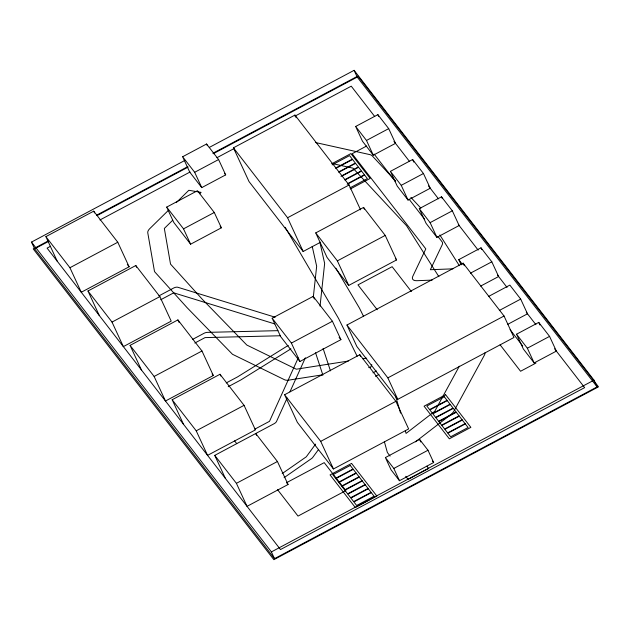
<?xml version="1.0" encoding="UTF-8"?>
<svg xmlns="http://www.w3.org/2000/svg" width="630" height="630" viewBox="0 0 630 630"><rect width="100%" height="100%" fill="white"/><g stroke="black" fill="none" stroke-linecap="round" stroke-linejoin="round"><path stroke-width="0.94" d="M313.275 297.454L316.662 266.238L312.204 246.354M320.04 306.125L324.647 263.466L319.922 242.314M298.211 357.966L269.498 421.328L254.811 429.148M287.099 398.121L276.538 421.423A4.276 2.118 -24.8 0 1 274.05 423.738L214.751 455.372L225.382 478.375M289.942 391.844L305.377 357.777M371.81 364.675L370.621 367.298L368.7 367.597M459.333 366.188L434.787 411.264L406.066 433.416L405.31 430.644M315.599 444.103L306.298 456.797L282.193 473.579M318.575 449.45L312.787 457.356A4.276 2.118 -24.8 0 1 311.44 458.624L284.091 477.658M168.604 210.152L149.767 228.643A8.757 4.339 -24.8 0 0 147.774 232.809L154.405 270.979A8.757 4.339 -24.8 0 0 154.941 272.081L187.126 307.708L232.494 354.288L284.547 379.748A8.757 4.339 -24.8 0 0 288.847 380.111L322.521 374.834M176.282 202.616L188.843 190.284L201.088 192.378L199.702 193.741M172.659 220.287L164.335 228.454L170.525 264.104L202.183 299.155L246.81 345.043L296.305 369.204L348.382 361.045M415.461 441.843L450.481 414.831A11.671 5.78 -24.8 0 0 454.017 410.941L484.305 355.32A11.671 5.78 -24.8 0 0 485.005 352.753M288.241 345.413L237.471 376.945L226.257 382.914M290.934 348.847L240.841 379.953L228.21 386.702M182.637 156.744L206.561 144.01L218.594 159.547L225.682 174.88L201.757 187.622L189.724 172.084L182.637 156.744L194.67 172.281L201.757 187.622M209.278 147.436L354.099 70.332L593.995 380.158L597.114 386.907L274.515 558.66L34.618 248.834L31.5 242.085L184.992 160.366M45.872 236.644L93.712 211.168L117.778 242.243L129.119 266.789L81.27 292.257L69.93 267.718L45.872 236.644L57.212 261.182M47.99 241.054L33.233 248.913L273.853 559.668L598.5 386.828L357.879 76.065L212.916 153.248M96.603 215.177L187.748 166.651M34.618 248.834L48.494 241.448M97.059 215.594L188.11 167.115M213.263 153.72L357.218 77.081L597.114 386.907M320.497 242.266L303.164 251.488L249.023 181.566L233.431 147.829L294.95 115.077L349.083 184.999L360.573 209.861M50.557 246.267L47.092 248.118L280.492 549.549L584.64 387.623L554.558 348.776M99.95 219.972L190.071 171.998M216.933 157.697L234.258 148.467M294.919 116.172L351.241 86.184L374.7 116.487M194.67 172.281L218.594 159.547M166.69 207.105L197.442 190.725L214.287 212.483L221.374 227.816L190.614 244.196L173.778 222.437L166.69 207.105L183.527 228.855L190.614 244.196M69.93 267.718L117.778 242.243M355.659 126.472L377.874 114.644L388.702 128.63L395.506 143.356L373.291 155.185L362.463 141.199L355.659 126.472L366.487 140.459L373.291 155.185M183.527 228.855L214.287 212.483M366.487 140.459L388.702 128.63M87.964 291.005L135.804 265.529L159.87 296.604L171.21 321.142L123.362 346.618L112.022 322.08L87.964 291.005L99.304 315.543M331.947 163.666L350.894 153.586L370.141 178.44L350.335 188.984M366.66 146.002L352.139 153.728L425.817 248.889L412.721 276.483A8.757 4.339 -24.8 0 0 416.769 280.712L432.156 280.106M332.136 164.887L349.563 155.61L352.327 159.177L335.735 168.013M335.971 168.328L352.572 159.492L355.336 163.068L338.735 171.903M338.979 172.21L355.58 163.375L358.344 166.95L340.917 176.227M341.988 176.093L358.588 167.257L361.352 170.832L344.752 179.668M344.996 179.983L361.596 171.147L364.361 174.715L347.76 183.558M347.169 184.306L364.605 175.03L367.369 178.605L349.941 187.882M233.431 147.829L287.571 217.744L349.083 184.999M390.411 171.36L412.626 159.532L423.454 173.518L430.259 188.244L408.043 200.064L397.215 186.086L390.411 171.36L401.239 185.338L408.043 200.064M158.91 295.887L173.589 288.067A4.276 2.118 -24.8 0 1 177.88 287.28L275.16 317.213M112.022 322.08L159.87 296.604M160.744 299.738L173.722 292.832L274.806 323.93M401.239 185.338L423.454 173.518M315.724 232.911L363.565 207.435L385.221 235.407L396.561 259.946L348.721 285.421L327.065 257.45L315.724 232.911L337.381 260.875L348.721 285.421M130.071 345.382L177.912 319.914L201.978 350.989L213.318 375.527L165.47 401.003L154.13 376.457L130.071 345.382L141.411 369.928M419.289 208.656L441.504 196.828L452.332 210.814L459.136 225.532L436.921 237.36L426.093 223.374L419.289 208.656L430.117 222.634L436.921 237.36M337.381 260.875L385.221 235.407M192.741 339.318L204.025 333.301A4.276 2.118 -24.8 0 1 207.239 332.38L277.925 330.655M194.82 343.035L205.018 337.609L280.208 335.766M430.117 222.634L452.332 210.814M154.13 376.457L201.978 350.989M272.16 318.221L313.165 296.384L332.412 321.245L340.917 339.657L299.911 361.486L280.665 336.625L272.16 318.221L291.406 343.082L299.911 361.486M172.163 399.743L220.004 374.275L244.07 405.35L255.41 429.888L207.561 455.364L196.221 430.818L172.163 399.743L183.503 424.289M291.406 343.082L332.412 321.245M461.176 264.844L458.774 259.647L480.989 247.818L491.817 261.804L498.621 276.523L480.674 286.075M346.941 325.033L463.137 263.175L504.039 316.008L513.962 337.475L397.766 399.341L356.863 346.508L346.941 325.033L387.852 377.866L397.766 399.341M470.452 273.176L491.817 261.804M196.221 430.818L244.07 405.35M284.602 394.742L359.785 354.721L395.876 401.334L408.634 428.943L333.451 468.964L297.36 422.352L284.602 394.742L320.702 441.362L333.451 468.964M488.502 296.478L509.859 285.106L520.687 299.092L527.491 313.819L507.843 324.277M372.991 372.81L376.433 370.983M375.464 376.323L378.913 374.488M499.33 310.464L520.687 299.092M387.852 377.866L504.039 316.008M236.407 483.336L277.42 461.506L288.052 484.517L247.039 506.347L236.407 483.336L214.751 455.372M516.521 334.223L538.737 322.402L549.565 336.381L556.369 351.107L534.153 362.935L523.325 348.949L516.521 334.223L527.349 348.209L534.153 362.935M320.702 441.362L395.876 401.334M527.349 348.209L549.565 336.381M286.611 482.659L324.206 462.64L345.862 490.613L298.014 516.08L277.562 489.667M535.949 363.077L520.569 371.259L500.086 344.799M385.395 457.561L419.564 439.37L427.99 450.245L433.66 462.514L399.483 480.714L391.065 469.838L385.395 457.561L393.813 468.444L399.483 480.714M393.813 468.444L427.99 450.245M31.5 242.085L271.396 551.912L593.995 380.158M362.849 358.777L366.707 358.171M452.923 268.837L430.361 269.719L442.181 244.826A8.757 4.339 -24.8 0 0 442.11 241.881L437.897 236.439M315.402 142.506L369.739 154.586A11.671 5.78 -24.8 0 1 372.243 155.878L395.561 180.936M332.049 163.501L352.973 168.155L406.531 225.713L438.874 276.68M410.878 197.395L420.872 208.136M393.947 141.348L409.587 161.548M428.455 185.913L438.464 198.836M458.317 224.477L478.162 250.11M497.416 274.971L507.04 287.406M526.286 312.26L535.917 324.694M458.774 259.647L462.381 264.309M374.133 154.09L395.191 181.282M409.027 199.151L424.667 219.35M510.087 329.671L522.719 345.98M395.356 258.394L396.561 259.946M411.382 291.556L392.136 266.695L357.958 284.886L377.212 309.747M224.477 173.329L225.682 174.88M339.113 337.326L340.917 339.657M432.456 460.963L433.66 462.514M426.849 466.184L428.628 468.484L408.122 479.406L405.72 476.296M220.169 226.264L221.374 227.816M390.08 456.096L387.363 452.505L384.379 441.709M127.307 264.458L129.119 266.789M212.113 373.976L213.318 375.527M277.42 461.506L255.764 433.534L256.583 435.306M286.847 482.958L288.052 484.517M234.596 440.874L236.715 443.615M439.85 234.951L459.349 265.679M335.845 268.167L359.517 308.212L363.471 316.228M285.193 227.328L338.538 318.418L357.147 356.249M538.737 322.402L539.934 324.993M480.989 247.818L481.785 249.551M441.504 196.828L442.307 198.56M463.137 263.175L464.326 265.75M412.626 159.532L413.823 162.13M377.874 114.644L378.669 116.377M354.099 70.332L357.218 77.081M363.565 207.435L364.376 209.191M294.95 115.077L296.179 117.739M419.564 439.37L420.785 442M359.785 354.721L360.612 356.501M287.571 217.744L303.164 251.488M313.165 296.384L314.378 299.014M206.561 144.01L207.349 145.711M220.004 374.275L220.815 376.023M177.912 319.914L179.133 322.544M271.396 551.912L274.515 558.66M135.804 265.529L136.615 267.285M93.712 211.168L94.524 212.924M323.095 348.445L330.451 370.857M315.536 352.721L322.891 375.118M395.664 396.388L400.562 413.115M445.591 394.719L424.069 406.185L449.332 438.811L470.862 427.353L445.591 394.719M444.268 396.743L426.841 406.027L429.605 409.602L447.032 400.318L444.268 396.743M447.276 400.633L429.841 409.909L432.613 413.485L450.041 404.208L447.276 400.633M450.285 404.515L432.849 413.792L435.621 417.367L453.049 408.09L450.285 404.515M453.293 408.397L435.858 417.682L438.63 421.249L456.057 411.973L453.293 408.397M351.587 463.428L330.057 474.894L355.32 507.52L376.85 496.054L351.587 463.428M350.256 465.452L332.829 474.729L335.601 478.304L353.028 469.027L350.256 465.452M456.293 412.288L438.866 421.565L441.638 425.14L459.065 415.855L456.293 412.288M353.265 469.334L335.837 478.619L338.601 482.186L356.037 472.909L353.265 469.334M459.301 416.17L441.874 425.447L444.646 429.022L462.073 419.745L459.301 416.17M356.273 473.224L338.845 482.501L341.61 486.077L359.045 476.792L356.273 473.224M462.31 420.052L444.882 429.329L447.654 432.904L465.082 423.628L462.31 420.052M359.281 477.107L341.854 486.384L344.618 489.959L362.053 480.682L359.281 477.107M465.318 423.935L447.891 433.219L450.655 436.787L468.09 427.51L465.318 423.935M362.289 480.989L344.862 490.266L347.626 493.841L365.053 484.565L362.289 480.989M365.298 484.872L347.87 494.156L350.634 497.724L368.062 488.447L365.298 484.872M368.306 488.762L350.878 498.039L353.643 501.614L371.07 492.329L368.306 488.762M371.314 492.644L353.887 501.921L356.651 505.496L374.078 496.219L371.314 492.644"/></g></svg>
